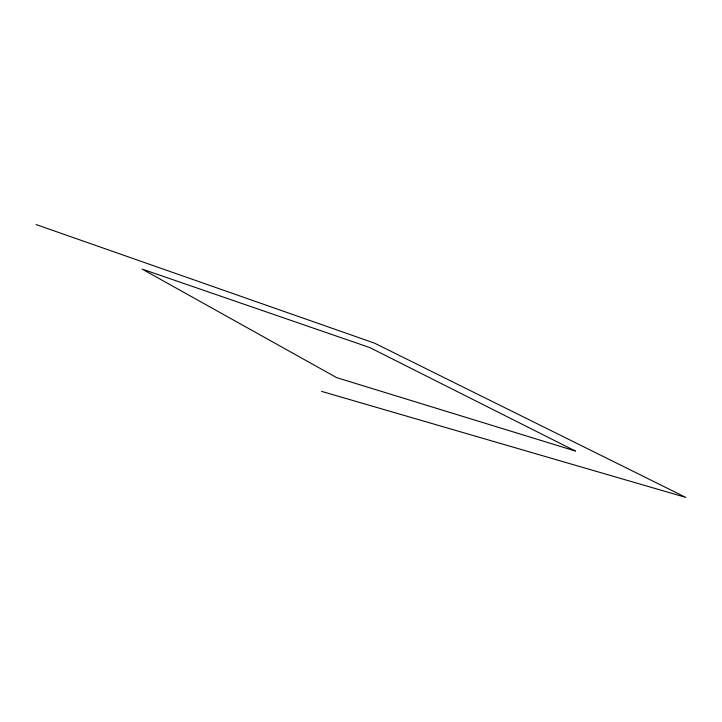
<?xml version="1.0" encoding="UTF-8"?>
<svg xmlns="http://www.w3.org/2000/svg" width="722" height="722" viewBox="0 0 722 722"><rect width="100%" height="100%" fill="white"/><g stroke="black" fill="none" stroke-linecap="round" stroke-linejoin="round"><path stroke-width="1.08" d="M321.543 391.369L685.9 497.44L374.565 343.158L36.1 224.56M575.281 450.988L336.66 377.624L142.117 269.08L369.736 347.553L575.281 450.988"/></g></svg>
